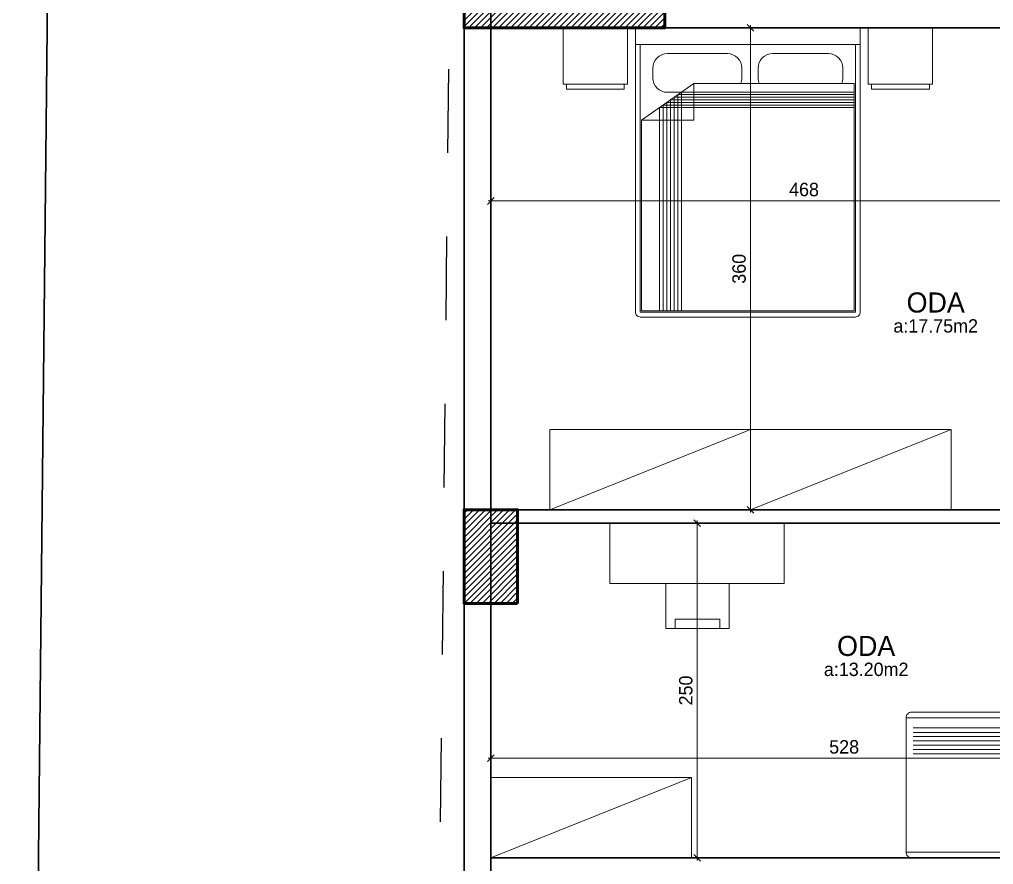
# Model space of a CAD drawing. Header units: centimetres. Extents: x 562865 to 1310255, y -148070 to 32737.
# Drawn here: x 653897 to 654625, y -26094 to -25463 of the extents above; entities that cross this region are included whole.
import ezdxf
from ezdxf.enums import TextEntityAlignment as Align

# ---------------------------------------------------------------- set-up
doc = ezdxf.new("R2010")
doc.units = ezdxf.units.CM
doc.header["$LTSCALE"] = 2.5
doc.linetypes.add('DASHED', pattern=[0.25, 0.125, -0.125])
doc.layers.get('0').update_dxf_attribs({"color": 86})
for name, color, linetype in [('alan', 7, 'Continuous'), ('mahal', 7, 'Continuous'), ('TARAMA KOLON', 252, 'Continuous')]:
    doc.layers.add(name, color=color, linetype=linetype)
for name, color, linetype, lineweight in [('DUVAR', 4, 'Continuous', 30), ('GÖRÜNÜŞLER', 96, 'Continuous', 25), ('iç ölçü', 106, 'Continuous', 18), ('kolon', 1, 'Continuous', 53), ('TEFRIS', 33, 'Continuous', 0)]:
    doc.layers.add(name, color=color, linetype=linetype, lineweight=lineweight)
doc.styles.add('PINAR', font='comic.ttf')
doc.dimstyles.new('TEMİZ ÖLÇÜ', dxfattribs={"dimtxt": 10, "dimasz": 5, "dimexe": 1.8, "dimexo": 0.625, "dimgap": 3, "dimtad": 1, "dimdec": 0, "dimrnd": 0.5, "dimzin": 1, "dimdsep": 46, "dimtxsty": 'PINAR', "dimblk": 'OBLIQUE', "dimcen": 0.9, "dimdle": 2, "dimclrd": 256, "dimclre": 256, "dimclrt": 7, "dimadec": 0, "dimazin": 0, "dimtfac": 1, "dimtdec": 0, "dimtofl": 0, "dimtmove": 2, "dimatfit": 2, "dimfxl": 10, "dimfxlon": 1, "dimlwd": -1, "dimlwe": -1, "dimarcsym": 0})

# ---------------------------------------------------------------- blocks, each defined once
blk = doc.blocks.new('WRTGHBWSTH')
at = {"layer": 'GÖRÜNÜŞLER', "color": 251, "linetype": 'DASHED', "ltscale": 200}
blk.add_lwpolyline([(643861.98, 7102.97), (643152.29, 7181.95), (642309.98, 7155.3), (641146.47, 7079.75), (639025.07, 6992.13), (638997.86, 4472.72), (643762.88, 4472.72)], close=True, dxfattribs=at)
blk = doc.blocks.new('_Oblique')
at = {"color": 0, "linetype": 'ByBlock', "lineweight": -2}
blk.add_line((-0.5, -0.5), (0.5, 0.5), dxfattribs=at)
blk = doc.blocks.new('*D3056')
at = {"layer": 'Defpoints', "color": 0}
for p in [(654409.35, -25839.39), (654403.51, -26089.39), (654409.35, -26089.39)]:
    blk.add_point(p, dxfattribs=at)
at = {"layer": 'iç ölçü'}
for p, q in [((654408.72, -25839.39), (654401.71, -25839.39)), ((654403.51, -25837.39), (654403.51, -26091.39)), ((654408.72, -26089.39), (654401.71, -26089.39))]:
    blk.add_line(p, q, dxfattribs=at)
at = {"layer": 'iç ölçü', "linetype": 'ByBlock', "xscale": 5, "yscale": 5, "zscale": 5}
for p, rotation in [((654403.51, -25839.39), 90), ((654403.51, -26089.39), 270)]:
    blk.add_blockref('_Oblique', p, dxfattribs=dict(at, rotation=rotation))
at = {"layer": 'iç ölçü', "color": 7, "insert": (654395.04, -25964.39), "char_height": 10, "attachment_point": 5, "rotation": 90, "style": 'PINAR'}
blk.add_mtext('250', dxfattribs=at)
blk = doc.blocks.new('*D3057')
at = {"layer": 'Defpoints', "color": 0}
for p in [(654249.3, -26009.39), (654249.3, -26015), (654777.34, -26009.39)]:
    blk.add_point(p, dxfattribs=at)
at = {"layer": 'iç ölçü'}
for p, q in [((654779.34, -26015), (654247.3, -26015)), ((654249.3, -26010.01), (654249.3, -26016.8)), ((654777.34, -26010.01), (654777.34, -26016.8))]:
    blk.add_line(p, q, dxfattribs=at)
at = {"layer": 'iç ölçü', "linetype": 'ByBlock', "xscale": 5, "yscale": 5, "zscale": 5, "rotation": 180}
blk.add_blockref('_Oblique', (654249.3, -26015), dxfattribs=at)
at = {"layer": 'iç ölçü', "linetype": 'ByBlock', "xscale": 5, "yscale": 5, "zscale": 5}
blk.add_blockref('_Oblique', (654777.34, -26015), dxfattribs=at)
at = {"layer": 'iç ölçü', "color": 7, "insert": (654513.32, -26006.57), "char_height": 10, "attachment_point": 5, "style": 'PINAR'}
blk.add_mtext('528', dxfattribs=at)
blk = doc.blocks.new('*D3058')
at = {"layer": 'Defpoints', "color": 0}
for p in [(654443.35, -25469.39), (654447.73, -25469.39), (654447.73, -25829.39)]:
    blk.add_point(p, dxfattribs=at)
at = {"layer": 'iç ölçü'}
for p, q in [((654447.1, -25469.39), (654441.55, -25469.39)), ((654443.35, -25831.39), (654443.35, -25467.39)), ((654447.1, -25829.39), (654441.55, -25829.39))]:
    blk.add_line(p, q, dxfattribs=at)
at = {"layer": 'iç ölçü', "linetype": 'ByBlock', "xscale": 5, "yscale": 5, "zscale": 5}
for p, rotation in [((654443.35, -25469.39), 90), ((654443.35, -25829.39), 270)]:
    blk.add_blockref('_Oblique', p, dxfattribs=dict(at, rotation=rotation))
at = {"layer": 'iç ölçü', "color": 7, "insert": (654434.84, -25649.39), "char_height": 10, "attachment_point": 5, "rotation": 90, "style": 'PINAR'}
blk.add_mtext('360', dxfattribs=at)
blk = doc.blocks.new('*D3059')
at = {"layer": 'Defpoints', "color": 0}
for p in [(654249.3, -25579.46), (654249.3, -25598.73), (654717.34, -25599.46)]:
    blk.add_point(p, dxfattribs=at)
at = {"layer": 'iç ölçü'}
for p, q in [((654249.3, -25588.73), (654249.3, -25600.53)), ((654719.34, -25598.73), (654247.3, -25598.73)), ((654717.34, -25598.84), (654717.34, -25596.93))]:
    blk.add_line(p, q, dxfattribs=at)
at = {"layer": 'iç ölçü', "linetype": 'ByBlock', "xscale": 5, "yscale": 5, "zscale": 5, "rotation": 180}
blk.add_blockref('_Oblique', (654249.3, -25598.73), dxfattribs=at)
at = {"layer": 'iç ölçü', "linetype": 'ByBlock', "xscale": 5, "yscale": 5, "zscale": 5}
blk.add_blockref('_Oblique', (654717.34, -25598.73), dxfattribs=at)
at = {"layer": 'iç ölçü', "color": 7, "insert": (654483.32, -25590.21), "char_height": 10, "attachment_point": 5, "style": 'PINAR'}
blk.add_mtext('468', dxfattribs=at)
blk = doc.blocks.new('Yatak-2a')
for p, q in [((-115, -35), (-115, 0)), ((-115, 0), (-75, 0)), ((-75, -35), (-75, 0)), ((75, 0), (115, 0)), ((75, -35), (75, 0)), ((115, -35), (115, 0)), ((-66.94, -176.94), (-66.94, -10.32)), ((66.94, -10.32), (66.94, -176.94)), ((-115, -35), (-75, -35)), ((-66.18, -176.18), (-66.18, -34.58)), ((-66.18, -34.58), (33.7, -34.58)), ((33.7, -34.58), (66.18, -57.51)), ((33.7, -57.51), (33.7, -34.58)), ((75, -35), (115, -35)), ((66.18, -57.51), (33.7, -57.51)), ((66.18, -57.51), (66.18, -176.18)), ((66.94, -176.94), (-66.94, -176.94)), ((66.18, -176.18), (-66.18, -176.18))]:
    blk.add_line(p, q)
at = {"color": 33}
for p, q in [((-70, 0), (70, 0)), ((-70, -10.32), (-70, 0)), ((70, 0), (70, -10.32)), ((-70, -176.94), (-70, -10.32)), ((70, -10.32), (-70, -10.32)), ((70, -10.32), (70, -176.94)), ((66.94, -180), (-66.94, -180))]:
    blk.add_line(p, q, dxfattribs=at)
at = {"color": 8}
for p, q in [((-15.36, -16.05), (-50.13, -16.05)), ((12.69, -16.05), (50.13, -16.05)), ((-59.11, -25.03), (-59.11, -31.14)), ((-6.38, -31.14), (-6.38, -25.03)), ((3.71, -31.14), (3.71, -25.03)), ((59.11, -25.03), (59.11, -31.14)), ((41.34, -39.97), (-66.18, -39.97)), ((43.64, -41.59), (-66.18, -41.59)), ((41.34, -176.18), (41.34, -39.97)), ((50.13, -40.12), (41.55, -40.12)), ((43.64, -176.18), (43.64, -41.59)), ((45.93, -43.21), (-66.18, -43.21)), ((48.22, -44.83), (-66.18, -44.83)), ((50.51, -46.45), (-66.18, -46.45)), ((52.81, -48.07), (-66.18, -48.07)), ((45.93, -176.18), (45.93, -43.21)), ((48.22, -176.18), (48.22, -44.83)), ((50.51, -176.18), (50.51, -46.45)), ((52.81, -176.18), (52.81, -48.07)), ((55.1, -49.68), (-66.18, -49.68)), ((55.1, -176.18), (55.1, -49.68))]:
    blk.add_line(p, q, dxfattribs=at)
at = {"color": 42}
for p, q in [((-113, -38.2), (-113, -35)), ((-77, -35), (-77, -38.2)), ((77, -38.2), (77, -35)), ((113, -35), (113, -38.2)), ((-77, -38.2), (-113, -38.2)), ((113, -38.2), (77, -38.2))]:
    blk.add_line(p, q, dxfattribs=at)
at = {"color": 8}
for centre, start, end in [((-50.13, -25.03), 89.99996, 180.00004), ((-15.36, -25.03), 359.99996, 90.00004), ((12.69, -25.03), 89.99996, 180.00004), ((50.13, -25.03), 359.99996, 90.00004), ((-50.13, -31.14), 179.99936, 202.51765), ((-15.36, -31.14), 337.48112, 359.99942), ((12.69, -31.14), 179.99936, 202.51765), ((50.13, -31.14), 269.99996, 0.00004)]:
    blk.add_arc(centre, 8.98, start, end, dxfattribs=at)
at = {"color": 33}
for centre, start, end in [((-66.94, -176.94), 179.99996, 270.00004), ((66.94, -176.94), 269.99996, 0.00004)]:
    blk.add_arc(centre, 3.06, start, end, dxfattribs=at)
blk = doc.blocks.new('G$C0735DA1E')
at = {"color": 42}
for p, q in [((0, 108.9), (0, 0)), ((8.51, 108.9), (0, 108.9)), ((8.51, 0), (8.51, 108.9)), ((217.8, 104.59), (42.74, 104.59)), ((42.74, 104.59), (42.74, 51.22)), ((42.74, 51.22), (75.09, 4.31)), ((75.09, 51.22), (42.74, 51.22)), ((75.09, 4.31), (75.09, 51.22)), ((10.29, 0), (0, 0)), ((75.09, 4.31), (217.8, 4.31))]:
    blk.add_line(p, q, dxfattribs=at)
for p, q in [((213.49, 108.9), (8.51, 108.9)), ((217.8, 4.31), (217.8, 104.59)), ((8.51, 0), (213.49, 0))]:
    blk.add_line(p, q)
at = {"color": 8}
for p, q in [((64.05, 96.98), (64.05, 52.43)), ((212.41, 96.98), (64.05, 96.98)), ((59.48, 90.51), (59.48, 52.43)), ((212.41, 90.51), (59.48, 90.51)), ((61.77, 93.74), (61.77, 52.43)), ((212.41, 93.74), (61.77, 93.74)), ((212.41, 80.8), (52.63, 80.8)), ((52.63, 80.8), (52.63, 52.43)), ((212.41, 84.04), (54.92, 84.04)), ((54.92, 84.04), (54.92, 52.43)), ((212.41, 87.27), (57.2, 87.27)), ((57.2, 87.27), (57.2, 52.43)), ((212.41, 77.57), (50.35, 77.57)), ((50.35, 77.57), (50.35, 52.43))]:
    blk.add_line(p, q, dxfattribs=at)
for centre, start, end in [((213.49, 104.59), 359.99996, 90.00004), ((213.49, 4.31), 269.99996, 0.00004)]:
    blk.add_arc(centre, 4.31, start, end)
for centre, radius, start, end in [((-392.71, 54.41), 405.93, 355.2981, 4.7019), ((30.01, 173.57), 87.79, 258.06799, 278.34062), ((417.07, 54.41), 370.41, 181.39769, 185.15396), ((30.01, -112.77), 135.13, 82.28082, 97.71918)]:
    blk.add_arc(centre, radius, start, end, dxfattribs=at)
blk = doc.blocks.new('G$C7B943698')
at = {"layer": 'TEFRIS'}
blk.add_lwpolyline([(41.29, 45.15), (41.29, 78.78), (88.6, 78.78), (88.6, 45.15)], dxfattribs=at)
for points in [[(48.1, 78.78), (81.62, 78.78), (81.62, 71.66), (48.1, 71.66)], [(0, 0), (130.27, 0), (130.27, 45.15), (0, 45.15)]]:
    blk.add_lwpolyline(points, close=True, dxfattribs=at)
blk = doc.blocks.new('SB')
at = {"layer": 'TARAMA KOLON'}
h = blk.add_hatch(dxfattribs=at)
h.set_pattern_fill('ANSI31', color=256, angle=7e-15)
h.paths.add_polyline_path([(655327.34, -25829.39), (655302.34, -25829.39), (655302.34, -25959.39), (655327.34, -25959.39)])
h.paths.add_polyline_path([(655437.34, -24424.14), (655477.34, -24424.14), (655477.34, -24494.14), (655437.34, -24494.14)])
h.paths.add_polyline_path([(655327.34, -25359.39), (655297.34, -25359.39), (655297.34, -25469.39), (655327.34, -25469.39)])
h.paths.add_polyline_path([(655327.34, -26079.39), (655327.34, -26109.39), (655257.34, -26109.39), (655257.34, -26079.39)])
h.paths.add_polyline_path([(654229.3, -24849.39), (654229.3, -24889.39), (654299.3, -24889.39), (654299.3, -24849.39)])
h.paths.add_polyline_path([(654269.3, -25899.39), (654229.3, -25899.39), (654229.3, -25829.39), (654269.3, -25829.39)])
h.paths.add_polyline_path([(654229.3, -25444.39), (654229.3, -25469.39), (654379.3, -25469.39), (654379.3, -25444.39)])
h.paths.add_polyline_path([(655112.34, -26369.39), (655142.34, -26369.39), (655142.34, -26429.39), (655112.34, -26429.39)])
h.paths.add_polyline_path([(654997.34, -26079.39), (654997.34, -26109.39), (654927.34, -26109.39), (654927.34, -26079.39)])
h.paths.add_polyline_path([(655437.34, -24889.39), (655467.34, -24889.39), (655467.34, -24829.39), (655437.34, -24829.39)])
h.paths.add_polyline_path([(655112.34, -26834.64), (655142.34, -26834.64), (655142.34, -26894.64), (655112.34, -26894.64)])
h.paths.add_polyline_path([(654787.34, -26369.39), (654817.34, -26369.39), (654817.34, -26429.39), (654787.34, -26429.39)])
h.paths.add_polyline_path([(655437.34, -26824.64), (655477.34, -26824.64), (655477.34, -26894.64), (655437.34, -26894.64)])
h.paths.add_polyline_path([(654299.3, -26369.39), (654299.3, -26409.39), (654229.3, -26409.39), (654229.3, -26369.39)])
h.paths.add_polyline_path([(654777.34, -26824.64), (654817.34, -26824.64), (654817.34, -26894.64), (654777.34, -26894.64)])
h.paths.add_polyline_path([(655437.34, -26369.39), (655467.34, -26369.39), (655467.34, -26429.39), (655437.34, -26429.39)])
h.paths.add_polyline_path([(655985.38, -25829.39), (656025.38, -25829.39), (656025.38, -25899.39), (655985.38, -25899.39)])
h.paths.add_polyline_path([(654927.34, -25959.39), (654927.34, -25359.39), (655177.34, -25359.39), (655177.34, -25389.39), (654952.35, -25389.39), (654952.35, -25729.39), (655177.34, -25729.39), (655177.34, -25754.39), (654952.34, -25754.39), (654952.34, -25934.39), (655177.34, -25934.39), (655177.34, -25959.39)])
h.paths.add_polyline_path([(654777.34, -24424.14), (654817.34, -24424.14), (654817.34, -24494.14), (654777.34, -24494.14)])
h.paths.add_polyline_path([(655985.38, -26824.64), (656025.38, -26824.64), (656025.38, -26894.64), (655985.38, -26894.64)])
h.paths.add_polyline_path([(654229.3, -24424.14), (654269.3, -24424.14), (654269.3, -24494.14), (654229.3, -24494.14)])
h.paths.add_polyline_path([(655107.34, -24424.14), (655147.34, -24424.14), (655147.34, -24494.14), (655107.34, -24494.14)])
h.paths.add_polyline_path([(655985.38, -24424.14), (656025.38, -24424.14), (656025.38, -24494.14), (655985.38, -24494.14)])
h.paths.add_polyline_path([(656025.38, -24849.39), (656025.38, -24889.39), (655955.38, -24889.39), (655955.38, -24849.39)])
h.paths.add_polyline_path([(654817.34, -24889.39), (654787.34, -24889.39), (654787.34, -24829.39), (654817.34, -24829.39)])
h.paths.add_polyline_path([(655114.84, -24849.39), (655139.84, -24849.39), (655139.84, -24999.39), (655114.84, -24999.39)])
h.paths.add_polyline_path([(656025.38, -26369.39), (656025.38, -26409.39), (655955.38, -26409.39), (655955.38, -26369.39)])
h.paths.add_polyline_path([(654229.3, -26824.64), (654269.3, -26824.64), (654269.3, -26894.64), (654229.3, -26894.64)])
h.paths.add_polyline_path([(656025.38, -25444.39), (656025.38, -25469.39), (655875.38, -25469.39), (655875.38, -25444.39)])
at = {"layer": 'kolon'}
for points in [[(654229.3, -25444.39), (654229.3, -25469.39), (654379.3, -25469.39), (654379.3, -25444.39)], [(654269.3, -25899.39), (654229.3, -25899.39), (654229.3, -25829.39), (654269.3, -25829.39)]]:
    blk.add_lwpolyline(points, close=True, dxfattribs=at)

msp = doc.modelspace()

# ---------------------------------------------------------------- linework, layer by layer
at = {"layer": 'DUVAR'}
for p, q in [((653932.82, -24097.17), (653897.19, -27395.64)), ((654229.3, -26894.64), (654229.3, -24424.14)), ((654229.3, -24424.14), (654229.3, -26894.64)), ((654249.3, -26874.64), (654249.3, -24444.14)), ((654249.3, -24444.14), (654249.3, -26874.64)), ((654927.34, -25469.39), (654229.3, -25469.39)), ((654229.3, -25469.39), (654927.34, -25469.39)), ((654787.34, -25829.39), (654249.3, -25829.39)), ((654787.34, -25839.39), (654249.3, -25839.39)), ((654777.34, -26089.39), (654249.3, -26089.39))]:
    msp.add_line(p, q, dxfattribs=at)
at = {"layer": 'TEFRIS'}
for points in [[(654293.38, -25829.39), (654293.38, -25769.39), (654443.38, -25769.39), (654443.38, -25829.39), (654293.38, -25829.39), (654443.38, -25769.39)], [(654443.38, -25829.39), (654443.38, -25769.39), (654593.38, -25769.39), (654593.38, -25829.39), (654443.38, -25829.39), (654593.38, -25769.39)], [(654249.3, -26089.39), (654249.3, -26029.39), (654399.3, -26029.39), (654399.3, -26089.39), (654249.3, -26089.39), (654399.3, -26029.39)]]:
    msp.add_lwpolyline(points, dxfattribs=at)

# ---------------------------------------------------------------- block references
at = {"layer": 'DUVAR'}
msp.add_blockref('WRTGHBWSTH', (15204.76, -31367.35), dxfattribs=at)
at = {"layer": 'iç ölçü', "rotation": 180}
msp.add_blockref('G$C7B943698', (654468.59, -25839.39), dxfattribs=at)
at = {"layer": 'TARAMA KOLON'}
msp.add_blockref('SB', (0, 0), dxfattribs=at)
at = {"layer": 'TEFRIS', "xscale": -1.2, "yscale": 1.2, "zscale": 1.2}
msp.add_blockref('Yatak-2a', (654441.36, -25469.39), dxfattribs=at)
at = {"layer": 'TEFRIS', "xscale": -1}
msp.add_blockref('G$C0735DA1E', (654777.34, -26089.39), dxfattribs=at)

# ---------------------------------------------------------------- texts
at = {"layer": 'alan', "style": 'PINAR'}
for s, p in [('a:17.75m2', (654581.72, -25697.04)), ('a:13.20m2', (654529.77, -25953.59))]:
    msp.add_text(s, height=10, dxfattribs=at).set_placement(p, align=Align.CENTER)
at = {"layer": 'mahal', "style": 'PINAR'}
for p in [(654581.72, -25682.04), (654529.77, -25938.59)]:
    msp.add_text('ODA', height=15, dxfattribs=at).set_placement(p, align=Align.CENTER)

# ---------------------------------------------------------------- dimensions: what is measured, and where the dimension line sits
at = {"layer": 'iç ölçü'}
for base, p1, p2, angle, picture, middle in [((654443.35, -25469.39), (654447.73, -25829.39), (654447.73, -25469.39), 90, '*D3058', (654434.84, -25649.39)), ((654249.3, -25598.73), (654717.34, -25599.46), (654249.3, -25579.46), 180, '*D3059', (654483.32, -25590.21)), ((654403.51, -26089.39), (654409.35, -25839.39), (654409.35, -26089.39), 90, '*D3056', (654395.04, -25964.39)), ((654249.3, -26015), (654777.34, -26009.39), (654249.3, -26009.39), 180, '*D3057', (654513.32, -26006.57))]:
    dim = msp.add_linear_dim(base=base, p1=p1, p2=p2, angle=angle, dimstyle='TEMİZ ÖLÇÜ', dxfattribs=at)
    dim.commit()
    dim.dimension.update_dxf_attribs({"geometry": picture, "text_midpoint": middle})

doc.saveas('drawing.dxf')
